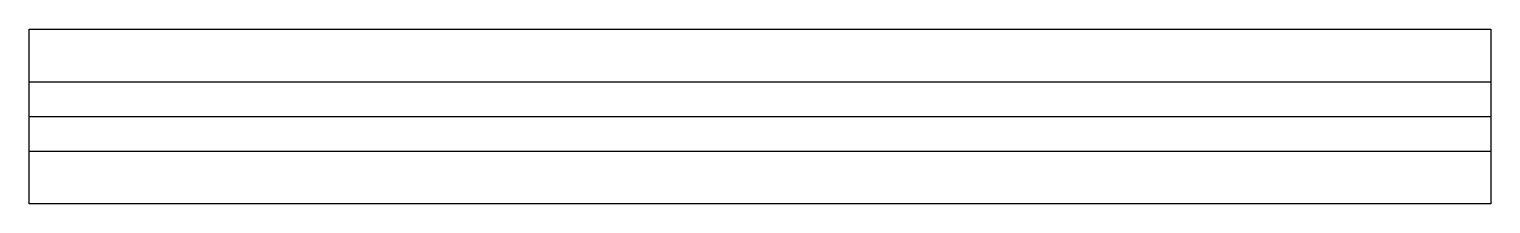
# Model space of a CAD drawing. Extents: x -600 to 600, y -72 to 72.
import ezdxf

# ---------------------------------------------------------------- set-up
doc = ezdxf.new("R2010")
doc.units = 0
doc.header["$MEASUREMENT"] = 0

# ---------------------------------------------------------------- blocks, each defined once
blk = doc.blocks.new('窗户')
for p, q in [((-600, 28.4), (600, 28.4)), ((-600, 0), (600, 0)), ((-600, -28.4), (600, -28.4))]:
    blk.add_line(p, q)
blk.add_lwpolyline([(-600, 71.6), (600, 71.6), (600, -71.6), (-600, -71.6)], close=True)

msp = doc.modelspace()

# ---------------------------------------------------------------- block references
msp.add_blockref('窗户', (0, 0))

doc.saveas('drawing.dxf')
